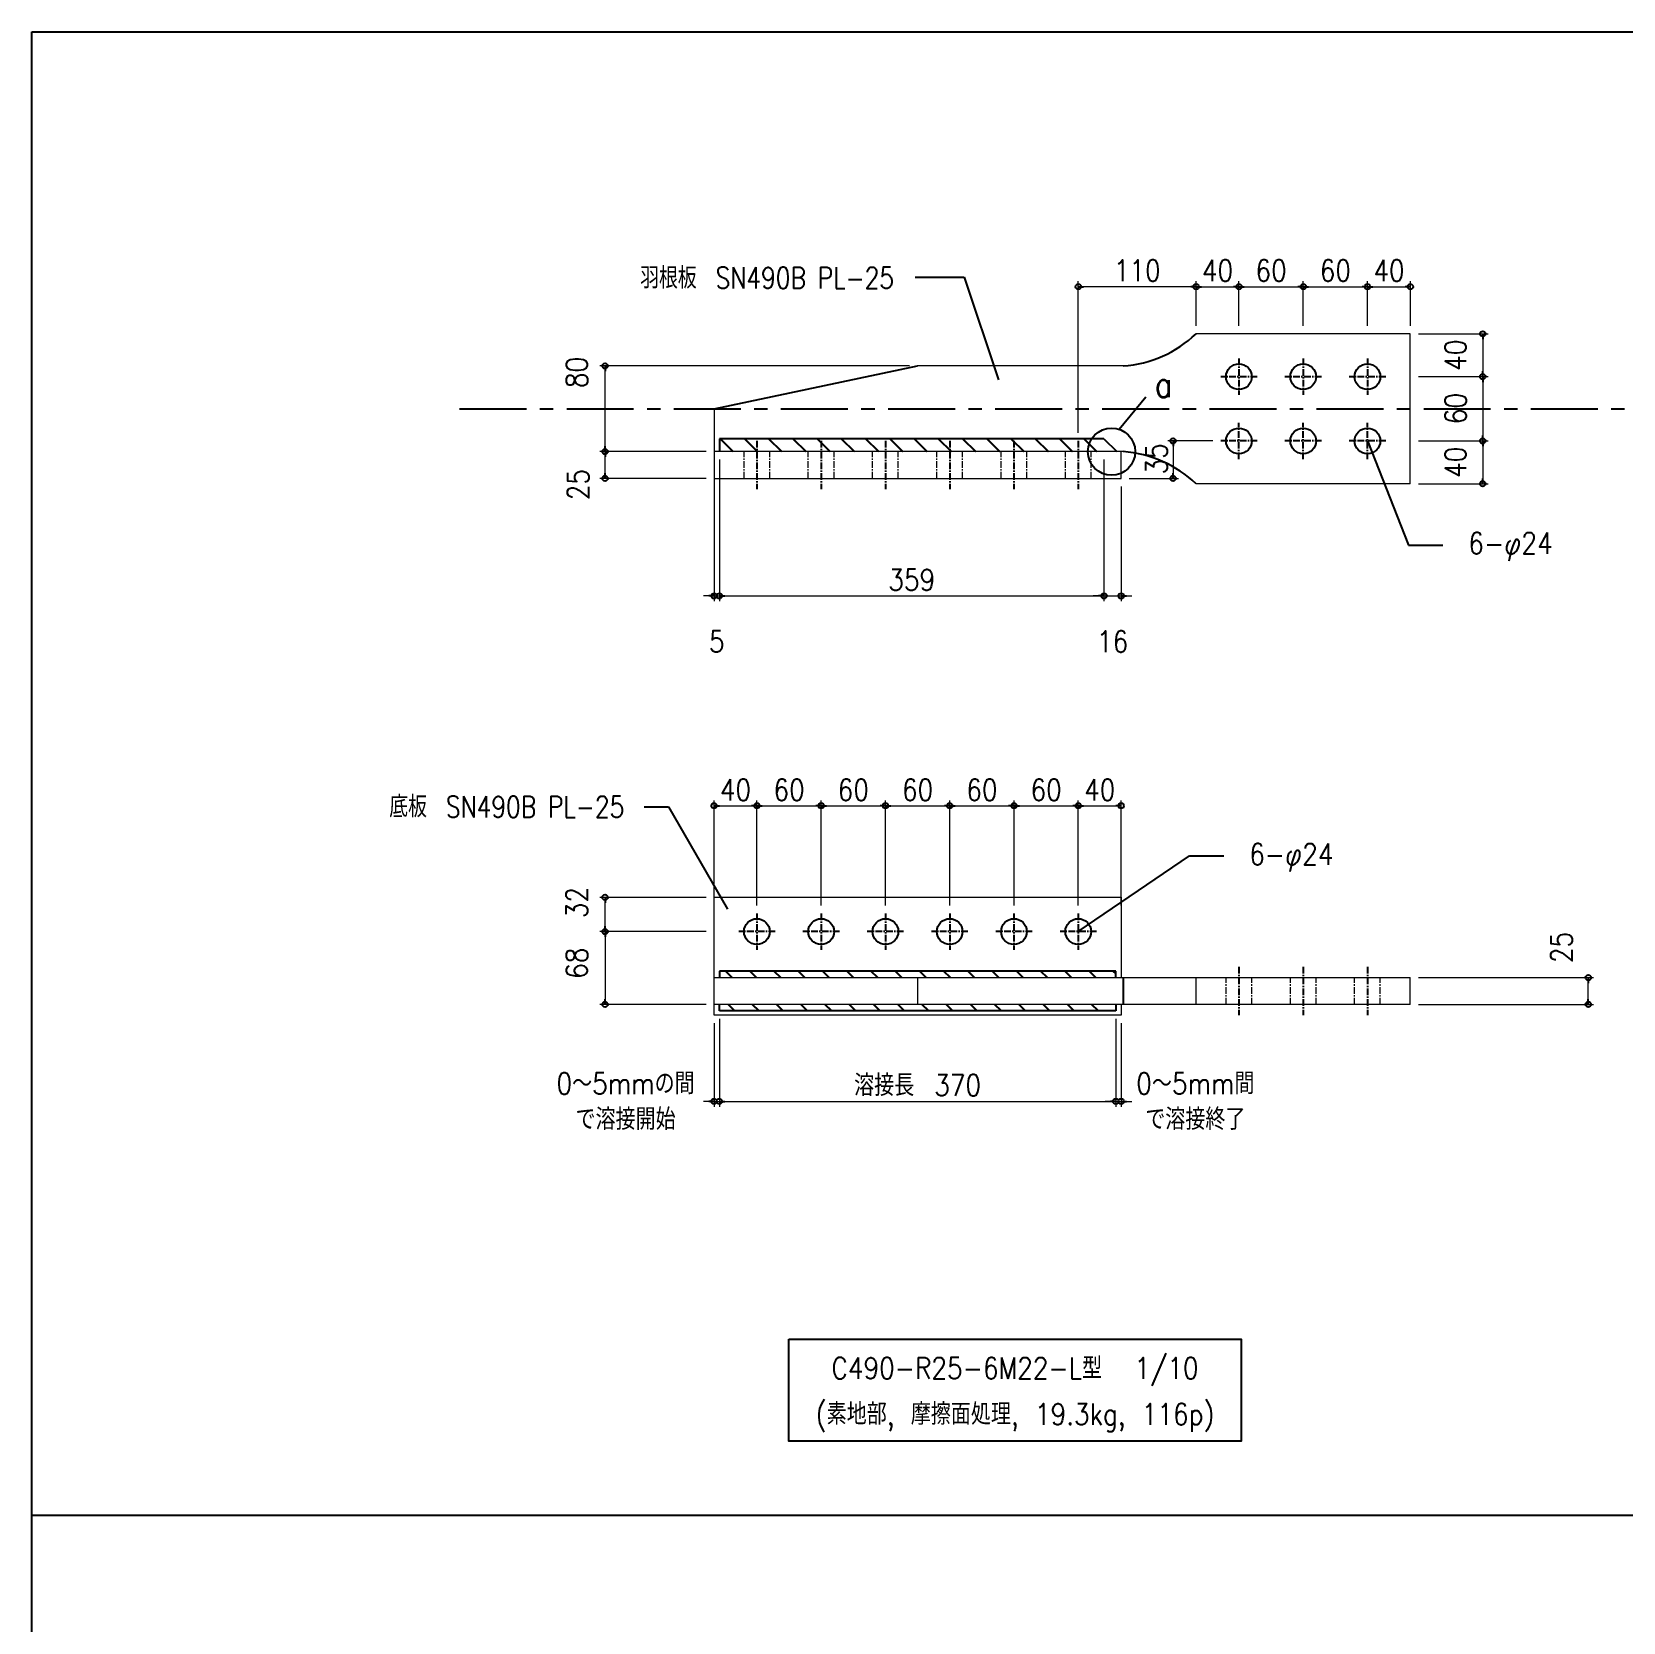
# Model space of a CAD drawing. Extents: x 89504 to 820828, y -104886 to 219894.
# Drawn here: x 816623 to 818108, y -103401 to -101916 of the extents above; entities that cross this region are included whole.
import ezdxf
from ezdxf.enums import TextEntityAlignment as Align

# ---------------------------------------------------------------- set-up
doc = ezdxf.new("R2010")
doc.units = 0
doc.header["$MEASUREMENT"] = 0
for name, pattern in [('CENTER', [2, 1.25, -0.25, 0.25, -0.25]), ('CENTER1', [10, 6.25, -1.25, 1.25, -1.25]), ('DUMMY', [0])]:
    doc.linetypes.add(name, pattern=pattern)
doc.layers.get('0').update_dxf_attribs({"color": 3, "linetype": 'CONTINUOUS'})
doc.layers.get('Defpoints').update_dxf_attribs({"linetype": 'CONTINUOUS'})
doc.layers.add('_1-F_ADDL', color=8, linetype='DUMMY', plot=False)
doc.layers.add('waku$0$DEF', color=161, linetype='CONTINUOUS', plot=False)
for name, color, linetype in [('I図面枠', 211, 'CONTINUOUS'), ('寸法', 4, 'CONTINUOUS'), ('金物', 7, 'CONTINUOUS')]:
    doc.layers.add(name, color=color, linetype=linetype)
doc.styles.add('DRACAD', font='txt', dxfattribs={"width": 0.85, "bigfont": 'extfont2'})
doc.styles.add('KANJI', font='simplex.shx', dxfattribs={"width": 0.7, "bigfont": 'extfont2.shx'})
doc.styles.add('S020', font='simplex.shx', dxfattribs={"width": 0.8, "height": 100, "bigfont": 'extfont2.shx'})
doc.dimstyles.new('S5', dxfattribs={"dimscale": 5, "dimtxt": 4, "dimasz": 1, "dimexe": 1, "dimexo": 1.5, "dimgap": 1, "dimtad": 1, "dimtxsty": 'KANJI', "dimblk": 'ORIGIN', "dimcen": 0, "dimclrd": 256, "dimclre": 256, "dimclrt": 256, "dimadec": 0, "dimazin": 0, "dimtfac": 1, "dimtmove": 2, "dimatfit": 2, "dimfxl": 1, "dimtolj": 2, "dimlwd": 5, "dimlwe": 5, "dimarcsym": 0})

# ---------------------------------------------------------------- blocks, each defined once
blk = doc.blocks.new('waku')
at = {"layer": 'waku$0$DEF'}
blk.add_lwpolyline([(-76102, 40666), (92098, 40666), (92098, -78134), (-76102, -78134)], close=True, dxfattribs=at)
blk = doc.blocks.new('_ORIGIN')
at = {"color": 0, "linetype": 'ByBlock'}
blk.add_line((0, 0), (-1, 0), dxfattribs=at)
blk.add_circle((0, 0), 0.5, dxfattribs=at)
blk = doc.blocks.new('*D71')
at = {"layer": 'Defpoints', "color": 0, "transparency": 16777216}
for p in [(817599.5, -102154.4), (817709.5, -102196.9), (817599.5, -102298.4)]:
    blk.add_point(p, dxfattribs=at)
at = {"layer": '寸法', "lineweight": 5, "transparency": 16777216}
for p, q in [((817599.5, -102290.9), (817599.5, -102149.4)), ((817704.5, -102154.4), (817604.5, -102154.4)), ((817709.5, -102189.4), (817709.5, -102149.4))]:
    blk.add_line(p, q, dxfattribs=at)
at = {"layer": '寸法', "lineweight": 5, "transparency": 16777216, "xscale": 5, "yscale": 5, "zscale": 5, "rotation": 180}
blk.add_blockref('_ORIGIN', (817599.5, -102154.4), dxfattribs=at)
at = {"layer": '寸法', "lineweight": 5, "transparency": 16777216, "xscale": 5, "yscale": 5, "zscale": 5}
blk.add_blockref('_ORIGIN', (817709.5, -102154.4), dxfattribs=at)
at = {"layer": '寸法', "transparency": 16777216, "insert": (817654.5, -102139.4), "char_height": 20, "attachment_point": 5, "style": 'DRACAD'}
blk.add_mtext('\\A2;110', dxfattribs=at)
blk = doc.blocks.new('*D72')
at = {"layer": 'Defpoints', "color": 0, "transparency": 16777216}
for p in [(817909.5, -102198.4), (817909.5, -102238.4), (817977.1, -102238.4)]:
    blk.add_point(p, dxfattribs=at)
at = {"layer": '寸法', "lineweight": 5, "transparency": 16777216}
for p, q in [((817917, -102198.4), (817982.1, -102198.4)), ((817977.1, -102203.4), (817977.1, -102233.4)), ((817917, -102238.4), (817982.1, -102238.4))]:
    blk.add_line(p, q, dxfattribs=at)
at = {"layer": '寸法', "lineweight": 5, "transparency": 16777216, "xscale": 5, "yscale": 5, "zscale": 5}
for p, rotation in [((817977.1, -102198.4), 90), ((817977.1, -102238.4), 270)]:
    blk.add_blockref('_ORIGIN', p, dxfattribs=dict(at, rotation=rotation))
at = {"layer": '寸法', "transparency": 16777216, "insert": (817951.7, -102218.4), "char_height": 20, "attachment_point": 5, "rotation": 90, "style": 'DRACAD'}
blk.add_mtext('\\A2;40', dxfattribs=at)
blk = doc.blocks.new('*D73')
at = {"layer": 'Defpoints', "color": 0, "transparency": 16777216}
for p in [(817909.5, -102298.4), (817909.5, -102338.4), (817977.1, -102338.4)]:
    blk.add_point(p, dxfattribs=at)
at = {"layer": '寸法', "lineweight": 5, "transparency": 16777216}
for p, q in [((817917, -102298.4), (817982.1, -102298.4)), ((817977.1, -102303.4), (817977.1, -102333.4)), ((817917, -102338.4), (817982.1, -102338.4))]:
    blk.add_line(p, q, dxfattribs=at)
at = {"layer": '寸法', "lineweight": 5, "transparency": 16777216, "xscale": 5, "yscale": 5, "zscale": 5}
for p, rotation in [((817977.1, -102298.4), 90), ((817977.1, -102338.4), 270)]:
    blk.add_blockref('_ORIGIN', p, dxfattribs=dict(at, rotation=rotation))
at = {"layer": '寸法', "transparency": 16777216, "insert": (817951.7, -102318.4), "char_height": 20, "attachment_point": 5, "rotation": 90, "style": 'DRACAD'}
blk.add_mtext('\\A2;40', dxfattribs=at)
blk = doc.blocks.new('*D74')
at = {"layer": 'Defpoints', "color": 0, "transparency": 16777216}
for p in [(817749.5, -102154.4), (817709.5, -102198.4), (817749.5, -102198.4)]:
    blk.add_point(p, dxfattribs=at)
at = {"layer": '寸法', "lineweight": 5, "transparency": 16777216}
for p, q in [((817709.5, -102190.9), (817709.5, -102149.4)), ((817714.5, -102154.4), (817744.5, -102154.4)), ((817749.5, -102190.9), (817749.5, -102149.4))]:
    blk.add_line(p, q, dxfattribs=at)
at = {"layer": '寸法', "lineweight": 5, "transparency": 16777216, "xscale": 5, "yscale": 5, "zscale": 5, "rotation": 180}
blk.add_blockref('_ORIGIN', (817709.5, -102154.4), dxfattribs=at)
at = {"layer": '寸法', "lineweight": 5, "transparency": 16777216, "xscale": 5, "yscale": 5, "zscale": 5}
blk.add_blockref('_ORIGIN', (817749.5, -102154.4), dxfattribs=at)
at = {"layer": '寸法', "transparency": 16777216, "insert": (817729.5, -102139.4), "char_height": 20, "attachment_point": 5, "style": 'DRACAD'}
blk.add_mtext('\\A2;40', dxfattribs=at)
blk = doc.blocks.new('*D75')
at = {"layer": 'Defpoints', "color": 0, "transparency": 16777216}
for p in [(817869.5, -102154.4), (817809.5, -102198.4), (817869.5, -102198.4)]:
    blk.add_point(p, dxfattribs=at)
at = {"layer": '寸法', "lineweight": 5, "transparency": 16777216}
for p, q in [((817809.5, -102190.9), (817809.5, -102149.4)), ((817814.5, -102154.4), (817864.5, -102154.4)), ((817869.5, -102190.9), (817869.5, -102149.4))]:
    blk.add_line(p, q, dxfattribs=at)
at = {"layer": '寸法', "lineweight": 5, "transparency": 16777216, "xscale": 5, "yscale": 5, "zscale": 5, "rotation": 180}
blk.add_blockref('_ORIGIN', (817809.5, -102154.4), dxfattribs=at)
at = {"layer": '寸法', "lineweight": 5, "transparency": 16777216, "xscale": 5, "yscale": 5, "zscale": 5}
blk.add_blockref('_ORIGIN', (817869.5, -102154.4), dxfattribs=at)
at = {"layer": '寸法', "transparency": 16777216, "insert": (817839.5, -102139.4), "char_height": 20, "attachment_point": 5, "style": 'DRACAD'}
blk.add_mtext('\\A2;60', dxfattribs=at)
blk = doc.blocks.new('*D76')
at = {"layer": 'Defpoints', "color": 0, "transparency": 16777216}
for p in [(817809.5, -102154.4), (817749.5, -102198.4), (817809.5, -102198.4)]:
    blk.add_point(p, dxfattribs=at)
at = {"layer": '寸法', "lineweight": 5, "transparency": 16777216}
for p, q in [((817749.5, -102190.9), (817749.5, -102149.4)), ((817754.5, -102154.4), (817804.5, -102154.4)), ((817809.5, -102190.9), (817809.5, -102149.4))]:
    blk.add_line(p, q, dxfattribs=at)
at = {"layer": '寸法', "lineweight": 5, "transparency": 16777216, "xscale": 5, "yscale": 5, "zscale": 5, "rotation": 180}
blk.add_blockref('_ORIGIN', (817749.5, -102154.4), dxfattribs=at)
at = {"layer": '寸法', "lineweight": 5, "transparency": 16777216, "xscale": 5, "yscale": 5, "zscale": 5}
blk.add_blockref('_ORIGIN', (817809.5, -102154.4), dxfattribs=at)
at = {"layer": '寸法', "transparency": 16777216, "insert": (817779.5, -102139.4), "char_height": 20, "attachment_point": 5, "style": 'DRACAD'}
blk.add_mtext('\\A2;60', dxfattribs=at)
blk = doc.blocks.new('*D77')
at = {"layer": 'Defpoints', "color": 0, "transparency": 16777216}
for p in [(817909.5, -102154.4), (817869.5, -102198.4), (817909.5, -102198.4)]:
    blk.add_point(p, dxfattribs=at)
at = {"layer": '寸法', "lineweight": 5, "transparency": 16777216}
for p, q in [((817869.5, -102190.9), (817869.5, -102149.4)), ((817874.5, -102154.4), (817904.5, -102154.4)), ((817909.5, -102190.9), (817909.5, -102149.4))]:
    blk.add_line(p, q, dxfattribs=at)
at = {"layer": '寸法', "lineweight": 5, "transparency": 16777216, "xscale": 5, "yscale": 5, "zscale": 5, "rotation": 180}
blk.add_blockref('_ORIGIN', (817869.5, -102154.4), dxfattribs=at)
at = {"layer": '寸法', "lineweight": 5, "transparency": 16777216, "xscale": 5, "yscale": 5, "zscale": 5}
blk.add_blockref('_ORIGIN', (817909.5, -102154.4), dxfattribs=at)
at = {"layer": '寸法', "transparency": 16777216, "insert": (817889.5, -102139.4), "char_height": 20, "attachment_point": 5, "style": 'DRACAD'}
blk.add_mtext('\\A2;40', dxfattribs=at)
blk = doc.blocks.new('*D78')
at = {"layer": 'Defpoints', "color": 0, "transparency": 16777216}
for p in [(817909.5, -102238.4), (817909.5, -102298.4), (817977.1, -102298.4)]:
    blk.add_point(p, dxfattribs=at)
at = {"layer": '寸法', "lineweight": 5, "transparency": 16777216}
for p, q in [((817917, -102238.4), (817982.1, -102238.4)), ((817977.1, -102243.4), (817977.1, -102293.4)), ((817917, -102298.4), (817982.1, -102298.4))]:
    blk.add_line(p, q, dxfattribs=at)
at = {"layer": '寸法', "lineweight": 5, "transparency": 16777216, "xscale": 5, "yscale": 5, "zscale": 5}
for p, rotation in [((817977.1, -102238.4), 90), ((817977.1, -102298.4), 270)]:
    blk.add_blockref('_ORIGIN', p, dxfattribs=dict(at, rotation=rotation))
at = {"layer": '寸法', "transparency": 16777216, "insert": (817951.8, -102268.2), "char_height": 20, "attachment_point": 5, "rotation": 90, "style": 'DRACAD'}
blk.add_mtext('\\A2;60', dxfattribs=at)
blk = doc.blocks.new('*D79')
at = {"layer": 'Defpoints', "color": 0, "transparency": 16777216}
for p in [(817909.5, -102799.6), (818075.6, -102799.6), (817909.5, -102824.6)]:
    blk.add_point(p, dxfattribs=at)
at = {"layer": '寸法', "lineweight": 5, "transparency": 16777216}
for p, q in [((817917, -102799.6), (818080.6, -102799.6)), ((818075.6, -102819.6), (818075.6, -102804.6)), ((817917, -102824.6), (818080.6, -102824.6))]:
    blk.add_line(p, q, dxfattribs=at)
at = {"layer": '寸法', "lineweight": 5, "transparency": 16777216, "xscale": 5, "yscale": 5, "zscale": 5}
for p, rotation in [((818075.6, -102799.6), 90), ((818075.6, -102824.6), 270)]:
    blk.add_blockref('_ORIGIN', p, dxfattribs=dict(at, rotation=rotation))
at = {"layer": '寸法', "transparency": 16777216, "insert": (818050.6, -102771.4), "char_height": 20, "attachment_point": 5, "rotation": 90, "style": 'DRACAD'}
blk.add_mtext('\\A2;25', dxfattribs=at)
blk = doc.blocks.new('*D80')
at = {"layer": 'Defpoints', "color": 0, "transparency": 16777216}
for p in [(817157.7, -102724.6), (817259.5, -102724.6), (817259.5, -102756.6)]:
    blk.add_point(p, dxfattribs=at)
at = {"layer": '寸法', "lineweight": 5, "transparency": 16777216}
for p, q in [((817252, -102724.6), (817152.7, -102724.6)), ((817157.7, -102751.6), (817157.7, -102729.6)), ((817252, -102756.6), (817152.7, -102756.6))]:
    blk.add_line(p, q, dxfattribs=at)
at = {"layer": '寸法', "lineweight": 5, "transparency": 16777216, "xscale": 5, "yscale": 5, "zscale": 5}
for p, rotation in [((817157.7, -102724.6), 90), ((817157.7, -102756.6), 270)]:
    blk.add_blockref('_ORIGIN', p, dxfattribs=dict(at, rotation=rotation))
at = {"layer": '寸法', "transparency": 16777216, "insert": (817131.4, -102729.5), "char_height": 20, "attachment_point": 5, "rotation": 90, "style": 'DRACAD'}
blk.add_mtext('\\A2;32', dxfattribs=at)
blk = doc.blocks.new('*D81')
at = {"layer": 'Defpoints', "color": 0, "transparency": 16777216}
for p in [(817259.5, -102756.6), (817157.7, -102824.6), (817259.5, -102824.6)]:
    blk.add_point(p, dxfattribs=at)
at = {"layer": '寸法', "lineweight": 5, "transparency": 16777216}
for p, q in [((817252, -102756.6), (817152.7, -102756.6)), ((817157.7, -102761.6), (817157.7, -102819.6)), ((817252, -102824.6), (817152.7, -102824.6))]:
    blk.add_line(p, q, dxfattribs=at)
at = {"layer": '寸法', "lineweight": 5, "transparency": 16777216, "xscale": 5, "yscale": 5, "zscale": 5}
for p, rotation in [((817157.7, -102756.6), 90), ((817157.7, -102824.6), 270)]:
    blk.add_blockref('_ORIGIN', p, dxfattribs=dict(at, rotation=rotation))
at = {"layer": '寸法', "transparency": 16777216, "insert": (817131.4, -102786.1), "char_height": 20, "attachment_point": 5, "rotation": 90, "style": 'DRACAD'}
blk.add_mtext('\\A2;68', dxfattribs=at)
blk = doc.blocks.new('*D119')
at = {"layer": 'Defpoints', "color": 0, "linetype": 'Continuous', "transparency": 16777216}
for p in [(817259.5, -102834.6), (817264.5, -102834.6), (817264.5, -102915.1)]:
    blk.add_point(p, dxfattribs=at)
at = {"layer": '寸法', "linetype": 'Continuous', "lineweight": 5, "transparency": 16777216}
for p, q in [((817259.5, -102842.1), (817259.5, -102920.1)), ((817264.5, -102842.1), (817264.5, -102920.1)), ((817254.5, -102915.1), (817249.5, -102915.1)), ((817259.5, -102915.1), (817264.5, -102915.1)), ((817269.5, -102915.1), (817274.5, -102915.1))]:
    blk.add_line(p, q, dxfattribs=at)
at = {"layer": '寸法', "linetype": 'Continuous', "lineweight": 5, "transparency": 16777216, "xscale": 5, "yscale": 5, "zscale": 5}
blk.add_blockref('_ORIGIN', (817259.5, -102915.1), dxfattribs=at)
at = {"layer": '寸法', "linetype": 'Continuous', "lineweight": 5, "transparency": 16777216, "xscale": 5, "yscale": 5, "zscale": 5, "rotation": 180}
blk.add_blockref('_ORIGIN', (817264.5, -102915.1), dxfattribs=at)
at = {"layer": '寸法', "linetype": 'Continuous', "transparency": 16777216, "insert": (817176.9, -102915.1), "char_height": 20, "attachment_point": 5, "style": 'DRACAD'}
blk.add_mtext('\\A2;0～5mmの間\\Pで溶接開始', dxfattribs=at)
blk = doc.blocks.new('*D120')
at = {"layer": 'Defpoints', "color": 0, "linetype": 'Continuous', "transparency": 16777216}
for p in [(817264.5, -102830.6), (817634.5, -102830.6), (817634.5, -102915.1)]:
    blk.add_point(p, dxfattribs=at)
at = {"layer": '寸法', "linetype": 'Continuous', "lineweight": 5, "transparency": 16777216}
for p, q in [((817264.5, -102838.1), (817264.5, -102920.1)), ((817634.5, -102838.1), (817634.5, -102920.1)), ((817269.5, -102915.1), (817629.5, -102915.1))]:
    blk.add_line(p, q, dxfattribs=at)
at = {"layer": '寸法', "linetype": 'Continuous', "lineweight": 5, "transparency": 16777216, "xscale": 5, "yscale": 5, "zscale": 5, "rotation": 180}
blk.add_blockref('_ORIGIN', (817264.5, -102915.1), dxfattribs=at)
at = {"layer": '寸法', "linetype": 'Continuous', "lineweight": 5, "transparency": 16777216, "xscale": 5, "yscale": 5, "zscale": 5}
blk.add_blockref('_ORIGIN', (817634.5, -102915.1), dxfattribs=at)
at = {"layer": '寸法', "linetype": 'Continuous', "transparency": 16777216, "insert": (817449.5, -102900.1), "char_height": 20, "attachment_point": 5, "style": 'DRACAD'}
blk.add_mtext('\\A2;溶接長\u3000370', dxfattribs=at)
blk = doc.blocks.new('*D121')
at = {"layer": 'Defpoints', "color": 0, "linetype": 'Continuous', "transparency": 16777216}
for p in [(817634.5, -102830.6), (817639.5, -102834.6), (817639.5, -102915.1)]:
    blk.add_point(p, dxfattribs=at)
at = {"layer": '寸法', "linetype": 'Continuous', "lineweight": 5, "transparency": 16777216}
for p, q in [((817634.5, -102838.1), (817634.5, -102920.1)), ((817639.5, -102842.1), (817639.5, -102920.1)), ((817629.5, -102915.1), (817624.5, -102915.1)), ((817634.5, -102915.1), (817639.5, -102915.1)), ((817644.5, -102915.1), (817649.5, -102915.1))]:
    blk.add_line(p, q, dxfattribs=at)
at = {"layer": '寸法', "linetype": 'Continuous', "lineweight": 5, "transparency": 16777216, "xscale": 5, "yscale": 5, "zscale": 5}
blk.add_blockref('_ORIGIN', (817634.5, -102915.1), dxfattribs=at)
at = {"layer": '寸法', "linetype": 'Continuous', "lineweight": 5, "transparency": 16777216, "xscale": 5, "yscale": 5, "zscale": 5, "rotation": 180}
blk.add_blockref('_ORIGIN', (817639.5, -102915.1), dxfattribs=at)
at = {"layer": '寸法', "linetype": 'Continuous', "transparency": 16777216, "insert": (817708.8, -102915.1), "char_height": 20, "attachment_point": 5, "style": 'DRACAD'}
blk.add_mtext('\\A2;0～5mm間\\Pで溶接終了', dxfattribs=at)
blk = doc.blocks.new('*D125')
at = {"layer": 'Defpoints', "color": 0, "linetype": 'Continuous', "transparency": 16777216}
for p in [(817299.5, -102639.1), (817259.5, -102739.6), (817299.5, -102739.6)]:
    blk.add_point(p, dxfattribs=at)
at = {"layer": '寸法', "linetype": 'Continuous', "lineweight": 5, "transparency": 16777216}
for p, q in [((817259.5, -102732.1), (817259.5, -102634.1)), ((817299.5, -102732.1), (817299.5, -102634.1)), ((817264.5, -102639.1), (817294.5, -102639.1))]:
    blk.add_line(p, q, dxfattribs=at)
at = {"layer": '寸法', "linetype": 'Continuous', "lineweight": 5, "transparency": 16777216, "xscale": 5, "yscale": 5, "zscale": 5, "rotation": 180}
blk.add_blockref('_ORIGIN', (817259.5, -102639.1), dxfattribs=at)
at = {"layer": '寸法', "linetype": 'Continuous', "lineweight": 5, "transparency": 16777216, "xscale": 5, "yscale": 5, "zscale": 5}
blk.add_blockref('_ORIGIN', (817299.5, -102639.1), dxfattribs=at)
at = {"layer": '寸法', "linetype": 'Continuous', "transparency": 16777216, "insert": (817279.5, -102624.1), "char_height": 20, "attachment_point": 5, "style": 'DRACAD'}
blk.add_mtext('\\A2;40', dxfattribs=at)
blk = doc.blocks.new('*D126')
at = {"layer": 'Defpoints', "color": 0, "linetype": 'Continuous', "transparency": 16777216}
for p in [(817359.5, -102639.1), (817299.5, -102739.6), (817359.5, -102739.6)]:
    blk.add_point(p, dxfattribs=at)
at = {"layer": '寸法', "linetype": 'Continuous', "lineweight": 5, "transparency": 16777216}
for p, q in [((817299.5, -102732.1), (817299.5, -102634.1)), ((817359.5, -102732.1), (817359.5, -102634.1)), ((817304.5, -102639.1), (817354.5, -102639.1))]:
    blk.add_line(p, q, dxfattribs=at)
at = {"layer": '寸法', "linetype": 'Continuous', "lineweight": 5, "transparency": 16777216, "xscale": 5, "yscale": 5, "zscale": 5, "rotation": 180}
blk.add_blockref('_ORIGIN', (817299.5, -102639.1), dxfattribs=at)
at = {"layer": '寸法', "linetype": 'Continuous', "lineweight": 5, "transparency": 16777216, "xscale": 5, "yscale": 5, "zscale": 5}
blk.add_blockref('_ORIGIN', (817359.5, -102639.1), dxfattribs=at)
at = {"layer": '寸法', "linetype": 'Continuous', "transparency": 16777216, "insert": (817329.5, -102624.1), "char_height": 20, "attachment_point": 5, "style": 'DRACAD'}
blk.add_mtext('\\A2;60', dxfattribs=at)
blk = doc.blocks.new('*D127')
at = {"layer": 'Defpoints', "color": 0, "linetype": 'Continuous', "transparency": 16777216}
for p in [(817419.5, -102639.1), (817359.5, -102739.6), (817419.5, -102739.6)]:
    blk.add_point(p, dxfattribs=at)
at = {"layer": '寸法', "linetype": 'Continuous', "lineweight": 5, "transparency": 16777216}
for p, q in [((817359.5, -102732.1), (817359.5, -102634.1)), ((817419.5, -102732.1), (817419.5, -102634.1)), ((817364.5, -102639.1), (817414.5, -102639.1))]:
    blk.add_line(p, q, dxfattribs=at)
at = {"layer": '寸法', "linetype": 'Continuous', "lineweight": 5, "transparency": 16777216, "xscale": 5, "yscale": 5, "zscale": 5, "rotation": 180}
blk.add_blockref('_ORIGIN', (817359.5, -102639.1), dxfattribs=at)
at = {"layer": '寸法', "linetype": 'Continuous', "lineweight": 5, "transparency": 16777216, "xscale": 5, "yscale": 5, "zscale": 5}
blk.add_blockref('_ORIGIN', (817419.5, -102639.1), dxfattribs=at)
at = {"layer": '寸法', "linetype": 'Continuous', "transparency": 16777216, "insert": (817389.5, -102624.1), "char_height": 20, "attachment_point": 5, "style": 'DRACAD'}
blk.add_mtext('\\A2;60', dxfattribs=at)
blk = doc.blocks.new('*D128')
at = {"layer": 'Defpoints', "color": 0, "linetype": 'Continuous', "transparency": 16777216}
for p in [(817479.5, -102639.1), (817419.5, -102739.6), (817479.5, -102739.6)]:
    blk.add_point(p, dxfattribs=at)
at = {"layer": '寸法', "linetype": 'Continuous', "lineweight": 5, "transparency": 16777216}
for p, q in [((817419.5, -102732.1), (817419.5, -102634.1)), ((817479.5, -102732.1), (817479.5, -102634.1)), ((817424.5, -102639.1), (817474.5, -102639.1))]:
    blk.add_line(p, q, dxfattribs=at)
at = {"layer": '寸法', "linetype": 'Continuous', "lineweight": 5, "transparency": 16777216, "xscale": 5, "yscale": 5, "zscale": 5, "rotation": 180}
blk.add_blockref('_ORIGIN', (817419.5, -102639.1), dxfattribs=at)
at = {"layer": '寸法', "linetype": 'Continuous', "lineweight": 5, "transparency": 16777216, "xscale": 5, "yscale": 5, "zscale": 5}
blk.add_blockref('_ORIGIN', (817479.5, -102639.1), dxfattribs=at)
at = {"layer": '寸法', "linetype": 'Continuous', "transparency": 16777216, "insert": (817449.5, -102624.1), "char_height": 20, "attachment_point": 5, "style": 'DRACAD'}
blk.add_mtext('\\A2;60', dxfattribs=at)
blk = doc.blocks.new('*D129')
at = {"layer": 'Defpoints', "color": 0, "linetype": 'Continuous', "transparency": 16777216}
for p in [(817539.5, -102639.1), (817479.5, -102739.6), (817539.5, -102739.6)]:
    blk.add_point(p, dxfattribs=at)
at = {"layer": '寸法', "linetype": 'Continuous', "lineweight": 5, "transparency": 16777216}
for p, q in [((817479.5, -102732.1), (817479.5, -102634.1)), ((817539.5, -102732.1), (817539.5, -102634.1)), ((817484.5, -102639.1), (817534.5, -102639.1))]:
    blk.add_line(p, q, dxfattribs=at)
at = {"layer": '寸法', "linetype": 'Continuous', "lineweight": 5, "transparency": 16777216, "xscale": 5, "yscale": 5, "zscale": 5, "rotation": 180}
blk.add_blockref('_ORIGIN', (817479.5, -102639.1), dxfattribs=at)
at = {"layer": '寸法', "linetype": 'Continuous', "lineweight": 5, "transparency": 16777216, "xscale": 5, "yscale": 5, "zscale": 5}
blk.add_blockref('_ORIGIN', (817539.5, -102639.1), dxfattribs=at)
at = {"layer": '寸法', "linetype": 'Continuous', "transparency": 16777216, "insert": (817509.5, -102624.1), "char_height": 20, "attachment_point": 5, "style": 'DRACAD'}
blk.add_mtext('\\A2;60', dxfattribs=at)
blk = doc.blocks.new('*D130')
at = {"layer": 'Defpoints', "color": 0, "linetype": 'Continuous', "transparency": 16777216}
for p in [(817599.5, -102639.1), (817539.5, -102739.6), (817599.5, -102739.6)]:
    blk.add_point(p, dxfattribs=at)
at = {"layer": '寸法', "linetype": 'Continuous', "lineweight": 5, "transparency": 16777216}
for p, q in [((817539.5, -102732.1), (817539.5, -102634.1)), ((817599.5, -102732.1), (817599.5, -102634.1)), ((817544.5, -102639.1), (817594.5, -102639.1))]:
    blk.add_line(p, q, dxfattribs=at)
at = {"layer": '寸法', "linetype": 'Continuous', "lineweight": 5, "transparency": 16777216, "xscale": 5, "yscale": 5, "zscale": 5, "rotation": 180}
blk.add_blockref('_ORIGIN', (817539.5, -102639.1), dxfattribs=at)
at = {"layer": '寸法', "linetype": 'Continuous', "lineweight": 5, "transparency": 16777216, "xscale": 5, "yscale": 5, "zscale": 5}
blk.add_blockref('_ORIGIN', (817599.5, -102639.1), dxfattribs=at)
at = {"layer": '寸法', "linetype": 'Continuous', "transparency": 16777216, "insert": (817569.5, -102624.1), "char_height": 20, "attachment_point": 5, "style": 'DRACAD'}
blk.add_mtext('\\A2;60', dxfattribs=at)
blk = doc.blocks.new('*D131')
at = {"layer": 'Defpoints', "color": 0, "linetype": 'Continuous', "transparency": 16777216}
for p in [(817639.5, -102639.1), (817599.5, -102739.6), (817639.5, -102739.6)]:
    blk.add_point(p, dxfattribs=at)
at = {"layer": '寸法', "linetype": 'Continuous', "lineweight": 5, "transparency": 16777216}
for p, q in [((817599.5, -102732.1), (817599.5, -102634.1)), ((817639.5, -102732.1), (817639.5, -102634.1)), ((817604.5, -102639.1), (817634.5, -102639.1))]:
    blk.add_line(p, q, dxfattribs=at)
at = {"layer": '寸法', "linetype": 'Continuous', "lineweight": 5, "transparency": 16777216, "xscale": 5, "yscale": 5, "zscale": 5, "rotation": 180}
blk.add_blockref('_ORIGIN', (817599.5, -102639.1), dxfattribs=at)
at = {"layer": '寸法', "linetype": 'Continuous', "lineweight": 5, "transparency": 16777216, "xscale": 5, "yscale": 5, "zscale": 5}
blk.add_blockref('_ORIGIN', (817639.5, -102639.1), dxfattribs=at)
at = {"layer": '寸法', "linetype": 'Continuous', "transparency": 16777216, "insert": (817619.5, -102624.1), "char_height": 20, "attachment_point": 5, "style": 'DRACAD'}
blk.add_mtext('\\A2;40', dxfattribs=at)
blk = doc.blocks.new('*D132')
at = {"layer": 'Defpoints', "color": 0, "linetype": 'Continuous', "transparency": 16777216}
for p in [(817259.5, -102308.4), (817264.5, -102327.4), (817264.5, -102443.1)]:
    blk.add_point(p, dxfattribs=at)
at = {"layer": '寸法', "linetype": 'Continuous', "lineweight": 5, "transparency": 16777216}
for p, q in [((817259.5, -102315.9), (817259.5, -102448.1)), ((817264.5, -102334.9), (817264.5, -102448.1)), ((817254.5, -102443.1), (817249.5, -102443.1)), ((817259.5, -102443.1), (817264.5, -102443.1)), ((817269.5, -102443.1), (817274.5, -102443.1))]:
    blk.add_line(p, q, dxfattribs=at)
at = {"layer": '寸法', "linetype": 'Continuous', "lineweight": 5, "transparency": 16777216, "xscale": 5, "yscale": 5, "zscale": 5}
blk.add_blockref('_ORIGIN', (817259.5, -102443.1), dxfattribs=at)
at = {"layer": '寸法', "linetype": 'Continuous', "lineweight": 5, "transparency": 16777216, "xscale": 5, "yscale": 5, "zscale": 5, "rotation": 180}
blk.add_blockref('_ORIGIN', (817264.5, -102443.1), dxfattribs=at)
at = {"layer": '寸法', "linetype": 'Continuous', "transparency": 16777216, "insert": (817262, -102485.6), "char_height": 20, "attachment_point": 5, "style": 'DRACAD'}
blk.add_mtext('\\A2;5', dxfattribs=at)
blk = doc.blocks.new('*D133')
at = {"layer": 'Defpoints', "color": 0, "linetype": 'Continuous', "transparency": 16777216}
for p in [(817264.5, -102308.4), (817623.5, -102308.4), (817623.5, -102443.1)]:
    blk.add_point(p, dxfattribs=at)
at = {"layer": '寸法', "linetype": 'Continuous', "lineweight": 5, "transparency": 16777216}
for p, q in [((817264.5, -102315.9), (817264.5, -102448.1)), ((817623.5, -102315.9), (817623.5, -102448.1)), ((817269.5, -102443.1), (817618.5, -102443.1))]:
    blk.add_line(p, q, dxfattribs=at)
at = {"layer": '寸法', "linetype": 'Continuous', "lineweight": 5, "transparency": 16777216, "xscale": 5, "yscale": 5, "zscale": 5, "rotation": 180}
blk.add_blockref('_ORIGIN', (817264.5, -102443.1), dxfattribs=at)
at = {"layer": '寸法', "linetype": 'Continuous', "lineweight": 5, "transparency": 16777216, "xscale": 5, "yscale": 5, "zscale": 5}
blk.add_blockref('_ORIGIN', (817623.5, -102443.1), dxfattribs=at)
at = {"layer": '寸法', "linetype": 'Continuous', "transparency": 16777216, "insert": (817444, -102428.1), "char_height": 20, "attachment_point": 5, "style": 'DRACAD'}
blk.add_mtext('\\A2;359', dxfattribs=at)
blk = doc.blocks.new('*D134')
at = {"layer": 'Defpoints', "color": 0, "linetype": 'Continuous', "transparency": 16777216}
for p in [(817623.5, -102308.4), (817639.5, -102333.4), (817639.5, -102443.1)]:
    blk.add_point(p, dxfattribs=at)
at = {"layer": '寸法', "linetype": 'Continuous', "lineweight": 5, "transparency": 16777216}
for p, q in [((817623.5, -102315.9), (817623.5, -102448.1)), ((817639.5, -102340.9), (817639.5, -102448.1)), ((817618.5, -102443.1), (817613.5, -102443.1)), ((817623.5, -102443.1), (817639.5, -102443.1)), ((817644.5, -102443.1), (817649.5, -102443.1))]:
    blk.add_line(p, q, dxfattribs=at)
at = {"layer": '寸法', "linetype": 'Continuous', "lineweight": 5, "transparency": 16777216, "xscale": 5, "yscale": 5, "zscale": 5}
blk.add_blockref('_ORIGIN', (817623.5, -102443.1), dxfattribs=at)
at = {"layer": '寸法', "linetype": 'Continuous', "lineweight": 5, "transparency": 16777216, "xscale": 5, "yscale": 5, "zscale": 5, "rotation": 180}
blk.add_blockref('_ORIGIN', (817639.5, -102443.1), dxfattribs=at)
at = {"layer": '寸法', "linetype": 'Continuous', "transparency": 16777216, "insert": (817631.5, -102485.6), "char_height": 20, "attachment_point": 5, "style": 'DRACAD'}
blk.add_mtext('\\A2;16', dxfattribs=at)
blk = doc.blocks.new('*D148')
at = {"layer": 'Defpoints', "color": 0, "transparency": 16777216}
for p in [(817157.7, -102228.4), (817449.5, -102228.4), (817259.5, -102308.4)]:
    blk.add_point(p, dxfattribs=at)
at = {"layer": '寸法', "lineweight": 5, "transparency": 16777216}
for p, q in [((817442, -102228.4), (817152.7, -102228.4)), ((817157.7, -102303.4), (817157.7, -102233.4)), ((817252, -102308.4), (817152.7, -102308.4))]:
    blk.add_line(p, q, dxfattribs=at)
at = {"layer": '寸法', "lineweight": 5, "transparency": 16777216, "xscale": 5, "yscale": 5, "zscale": 5}
for p, rotation in [((817157.7, -102228.4), 90), ((817157.7, -102308.4), 270)]:
    blk.add_blockref('_ORIGIN', p, dxfattribs=dict(at, rotation=rotation))
at = {"layer": '寸法', "transparency": 16777216, "insert": (817131.4, -102234.5), "char_height": 20, "attachment_point": 5, "rotation": 90, "style": 'DRACAD'}
blk.add_mtext('\\A2;80', dxfattribs=at)
blk = doc.blocks.new('*D149')
at = {"layer": 'Defpoints', "color": 0, "transparency": 16777216}
for p in [(817157.7, -102308.4), (817259.5, -102308.4), (817259.5, -102333.4)]:
    blk.add_point(p, dxfattribs=at)
at = {"layer": '寸法', "lineweight": 5, "transparency": 16777216}
for p, q in [((817252, -102308.4), (817152.7, -102308.4)), ((817157.7, -102328.4), (817157.7, -102313.4)), ((817252, -102333.4), (817152.7, -102333.4))]:
    blk.add_line(p, q, dxfattribs=at)
at = {"layer": '寸法', "lineweight": 5, "transparency": 16777216, "xscale": 5, "yscale": 5, "zscale": 5}
for p, rotation in [((817157.7, -102308.4), 90), ((817157.7, -102333.4), 270)]:
    blk.add_blockref('_ORIGIN', p, dxfattribs=dict(at, rotation=rotation))
at = {"layer": '寸法', "transparency": 16777216, "insert": (817132.7, -102339.2), "char_height": 20, "attachment_point": 5, "rotation": 90, "style": 'DRACAD'}
blk.add_mtext('\\A2;25', dxfattribs=at)
blk = doc.blocks.new('*D168')
at = {"layer": 'Defpoints', "color": 0, "transparency": 16777216}
for p in [(817732.5, -102298.4), (817639.5, -102333.4), (817688, -102333.4)]:
    blk.add_point(p, dxfattribs=at)
at = {"layer": '寸法', "lineweight": 5, "transparency": 16777216}
for p, q in [((817725, -102298.4), (817683, -102298.4)), ((817688, -102303.4), (817688, -102328.4)), ((817647, -102333.4), (817693, -102333.4))]:
    blk.add_line(p, q, dxfattribs=at)
at = {"layer": '寸法', "lineweight": 5, "transparency": 16777216, "xscale": 5, "yscale": 5, "zscale": 5}
for p, rotation in [((817688, -102298.4), 90), ((817688, -102333.4), 270)]:
    blk.add_blockref('_ORIGIN', p, dxfattribs=dict(at, rotation=rotation))
at = {"layer": '寸法', "transparency": 16777216, "insert": (817672.5, -102315.2), "char_height": 20, "attachment_point": 5, "rotation": 90, "style": 'DRACAD'}
blk.add_mtext('\\A2;35', dxfattribs=at)

msp = doc.modelspace()

# ---------------------------------------------------------------- hatches: boundary and pattern name
at = {"layer": '金物', "ltscale": 6}
h = msp.add_hatch(dxfattribs=at)
h.set_pattern_fill('JIS_LC_20', color=256, scale=0.8, angle=90)
h.set_pattern_definition([(135, (815355.459, -105387.432), (-11.31371, -11.31371), []), (135, (815355.459, -105387.112), (-11.31371, -11.31371), [])])
h.paths.add_polyline_path([(817443.45897, -102308.43157), (817264.45897, -102308.43157), (817264.45897, -102296.43157), (817443.45897, -102296.43157)])
h.paths.add_polyline_path([(817623.45897, -102308.43157), (817443.45897, -102308.43157), (817443.45897, -102296.43157), (817623.45897, -102296.43157)])
h.paths.add_polyline_path([(817621.45897, -102308.43157), (817623.45897, -102302.43157)], flags=17)
h = msp.add_hatch(dxfattribs=at)
h.set_pattern_fill('JIS_LC_20', color=256, scale=0.8, angle=90)
h.set_pattern_definition([(135, (815354.459, -105878.574), (-11.31371, -11.31371), []), (135, (815354.459, -105878.254), (-11.31371, -11.31371), [])])
h.paths.add_polyline_path([(817442.45897, -102799.57408), (817264.45897, -102799.57408), (817264.45897, -102793.57408), (817442.45897, -102793.57408)])
h.paths.add_polyline_path([(817625.45897, -102799.57408), (817442.45897, -102799.57408), (817442.45897, -102793.57408), (817625.45897, -102793.57408)])
h.paths.add_polyline_path([(817634.45897, -102799.57408), (817625.45897, -102799.57408), (817625.45897, -102793.57408), (817634.45897, -102793.57408)])
h = msp.add_hatch(dxfattribs=at)
h.set_pattern_fill('JIS_LC_20', color=256, scale=0.8, angle=90)
h.set_pattern_definition([(135, (815354.459, -105884.574), (-11.31371, -11.31371), []), (135, (815354.459, -105884.254), (-11.31371, -11.31371), [])])
h.paths.add_polyline_path([(817442.45897, -102824.57408), (817264.45897, -102824.57408), (817264.45897, -102830.57408), (817442.45897, -102830.57408)])
h.paths.add_polyline_path([(817625.45897, -102824.57408), (817442.45897, -102824.57408), (817442.45897, -102830.57408), (817625.45897, -102830.57408)])
h.paths.add_polyline_path([(817634.45897, -102824.57408), (817625.45897, -102824.57408), (817625.45897, -102830.57408), (817634.45897, -102830.57408)])

# ---------------------------------------------------------------- linework, layer by layer
at = {"layer": '_1-F_ADDL'}
msp.add_line((816622.5901, -103301.41828), (820827.5901, -103301.41828), dxfattribs=at)
at = {"layer": '寸法'}
for p, q in [((817447.31462, -102145.62826), (817492.81529, -102145.62826)), ((817492.81529, -102145.62826), (817524.93321, -102241.24024)), ((817869.45897, -102298.43157), (817907.75998, -102395.64059)), ((817907.75998, -102395.64059), (817939.90737, -102395.64059)), ((817194.27252, -102640.13396), (817217.02285, -102640.13396)), ((817217.02285, -102640.13396), (817271.8911, -102735.74594)), ((817599.45897, -102756.57408), (817703.21872, -102685.98372)), ((817703.21872, -102685.98372), (817735.36611, -102685.98372))]:
    msp.add_line(p, q, dxfattribs=at)
at = {"layer": '寸法', "linetype": 'CENTER1'}
for p, q in [((817749.45897, -102221.43157), (817749.45897, -102255.43157)), ((817809.45897, -102221.43157), (817809.45897, -102255.43157)), ((817869.45897, -102221.43157), (817869.45897, -102255.43157)), ((817766.45897, -102238.43157), (817732.45897, -102238.43157)), ((817826.45897, -102238.43157), (817792.45897, -102238.43157)), ((817886.45897, -102238.43157), (817852.45897, -102238.43157)), ((817749.45897, -102315.43157), (817749.45897, -102281.43157)), ((817809.45897, -102315.43157), (817809.45897, -102281.43157)), ((817869.45897, -102315.43157), (817869.45897, -102281.43157)), ((817299.45897, -102298.43157), (817299.45897, -102343.43157)), ((817359.45897, -102298.43157), (817359.45897, -102343.43157)), ((817419.45897, -102298.43157), (817419.45897, -102343.43157)), ((817479.45897, -102298.43157), (817479.45897, -102343.43157)), ((817539.45897, -102298.43157), (817539.45897, -102343.43157)), ((817599.45897, -102298.43157), (817599.45897, -102343.43157)), ((817766.45897, -102298.43157), (817732.45897, -102298.43157)), ((817826.45897, -102298.43157), (817792.45897, -102298.43157)), ((817886.45897, -102298.43157), (817852.45897, -102298.43157)), ((817299.45897, -102739.57408), (817299.45897, -102773.57408)), ((817359.45897, -102739.57408), (817359.45897, -102773.57408)), ((817419.45897, -102739.57408), (817419.45897, -102773.57408)), ((817479.45897, -102739.57408), (817479.45897, -102773.57408)), ((817539.45897, -102739.57408), (817539.45897, -102773.57408)), ((817599.45897, -102739.57408), (817599.45897, -102773.57408)), ((817316.45897, -102756.57408), (817282.45897, -102756.57408)), ((817376.45897, -102756.57408), (817342.45897, -102756.57408)), ((817436.45897, -102756.57408), (817402.45897, -102756.57408)), ((817496.45897, -102756.57408), (817462.45897, -102756.57408)), ((817556.45897, -102756.57408), (817522.45897, -102756.57408)), ((817616.45897, -102756.57408), (817582.45897, -102756.57408)), ((817749.45897, -102789.57408), (817749.45897, -102834.57408)), ((817809.45897, -102789.57408), (817809.45897, -102834.57408)), ((817869.45897, -102789.57408), (817869.45897, -102834.57408))]:
    msp.add_line(p, q, dxfattribs=at)
at = {"layer": '寸法', "ltscale": 4}
msp.add_line((817637.56494, -102287.53466), (817662.60185, -102257.1475), dxfattribs=at)
at = {"layer": '寸法', "linetype": 'CENTER1', "ltscale": 10}
msp.add_line((817021.92787, -102268.43157), (819435.10203, -102268.43157), dxfattribs=at)
at = {"layer": '寸法'}
msp.add_lwpolyline([(817329.40619, -103137.06701), (817751.48344, -103137.06701), (817751.48344, -103232.36383), (817329.40619, -103232.36383)], close=True, dxfattribs=at)
at = {"layer": '寸法', "linetype": 'Continuous'}
msp.add_circle((817630.55897, -102308.43157), 22.04007, dxfattribs=at)
at = {"layer": '金物', "lineweight": 18}
for p, q in [((817909.45897, -102198.43157), (817709.45897, -102198.43157)), ((817909.45897, -102338.43157), (817909.45897, -102198.43157)), ((817641.45897, -102228.43157), (817449.45897, -102228.43157)), ((817259.45897, -102268.43157), (817259.45897, -102308.43157)), ((817259.45897, -102308.43157), (817259.45897, -102333.43157)), ((817641.45897, -102308.43157), (817259.45897, -102308.43157)), ((817639.45897, -102333.43157), (817639.45897, -102308.43157)), ((817259.45897, -102333.43157), (817639.45897, -102333.43157)), ((817909.45897, -102338.43157), (817709.45897, -102338.43157)), ((817259.45897, -102724.57408), (817639.45897, -102724.57408)), ((817259.45897, -102834.57408), (817259.45897, -102724.57408)), ((817639.45897, -102724.57408), (817639.45897, -102796.57408)), ((817259.45897, -102834.57408), (817259.45897, -102741.57408)), ((817639.45897, -102741.57408), (817639.45897, -102799.57408)), ((817259.45897, -102799.57408), (817909.45897, -102799.57408)), ((817449.45897, -102799.57408), (817449.45897, -102824.57408)), ((817709.45897, -102824.57408), (817709.45897, -102799.57408)), ((817909.45897, -102824.57408), (817909.45897, -102799.57408)), ((817909.45897, -102824.57408), (817259.45897, -102824.57408)), ((817639.45897, -102824.57408), (817639.45897, -102834.57408)), ((817639.45897, -102834.57408), (817259.45897, -102834.57408)), ((817639.45897, -102834.57408), (817259.45897, -102834.57408))]:
    msp.add_line(p, q, dxfattribs=at)
at = {"layer": '金物'}
for p, q in [((817259.45897, -102268.43157), (817449.45897, -102228.43157)), ((817623.45897, -102296.43157), (817264.45897, -102296.43157)), ((817634.45897, -102793.57408), (817264.45897, -102793.57408)), ((817634.45897, -102799.57408), (817634.45897, -102793.57408)), ((817634.45897, -102830.57408), (817264.45897, -102830.57408)), ((817634.45897, -102824.57408), (817634.45897, -102830.57408))]:
    msp.add_line(p, q, dxfattribs=at)
at = {"layer": '金物', "linetype": 'Continuous'}
for p, q in [((817264.45897, -102296.43157), (817264.45897, -102308.43157)), ((817623.45897, -102296.43157), (817635.45897, -102308.43157)), ((817264.45897, -102793.57408), (817264.45897, -102799.57408)), ((817264.45897, -102830.57408), (817264.45897, -102824.57408))]:
    msp.add_line(p, q, dxfattribs=at)
at = {"layer": '金物', "linetype": 'CENTER1', "lineweight": 18}
for p, q in [((817287.45897, -102333.43157), (817287.45897, -102308.43157)), ((817311.45897, -102333.43157), (817311.45897, -102308.43157)), ((817347.45897, -102333.43157), (817347.45897, -102308.43157)), ((817371.45897, -102333.43157), (817371.45897, -102308.43157)), ((817407.45897, -102333.43157), (817407.45897, -102308.43157)), ((817431.45897, -102333.43157), (817431.45897, -102308.43157)), ((817467.45897, -102333.43157), (817467.45897, -102308.43157)), ((817491.45897, -102333.43157), (817491.45897, -102308.43157)), ((817527.45897, -102333.43157), (817527.45897, -102308.43157)), ((817551.45897, -102333.43157), (817551.45897, -102308.43157)), ((817587.45897, -102333.43157), (817587.45897, -102308.43157)), ((817611.45897, -102333.43157), (817611.45897, -102308.43157))]:
    msp.add_line(p, q, dxfattribs=at)
at = {"layer": '金物', "ltscale": 2}
msp.add_line((817641.45897, -102799.57408), (817641.45897, -102824.57408), dxfattribs=at)
at = {"layer": '金物', "linetype": 'CENTER', "lineweight": 18, "ltscale": 5}
for p, q in [((817737.45897, -102824.57408), (817737.45897, -102799.57408)), ((817761.45897, -102824.57408), (817761.45897, -102799.57408)), ((817797.45897, -102824.57408), (817797.45897, -102799.57408)), ((817821.45897, -102824.57408), (817821.45897, -102799.57408)), ((817857.45897, -102824.57408), (817857.45897, -102799.57408)), ((817881.45897, -102824.57408), (817881.45897, -102799.57408))]:
    msp.add_line(p, q, dxfattribs=at)
at = {"layer": '金物', "ltscale": 2.5}
for centre in [(817749.45897, -102238.43157), (817809.45897, -102238.43157), (817869.45897, -102238.43157), (817749.45897, -102298.43157), (817809.45897, -102298.43157), (817869.45897, -102298.43157), (817299.45897, -102756.57408), (817359.45897, -102756.57408), (817419.45897, -102756.57408), (817479.45897, -102756.57408), (817539.45897, -102756.57408), (817599.45897, -102756.57408)]:
    msp.add_circle(centre, 12, dxfattribs=at)
at = {"layer": '金物', "ltscale": 2}
for centre, start, end in [((817633.66905, -102118.70775), 274.06094121, 313.55094581), ((817633.66905, -102418.1554), 46.44905419, 85.93905879)]:
    msp.add_arc(centre, 110, start, end, dxfattribs=at)

# ---------------------------------------------------------------- block references
at = {"layer": 'I図面枠', "xscale": 0.025, "yscale": 0.025, "zscale": 0.025}
msp.add_blockref('waku', (818525.15095, -102933.07418), dxfattribs=at)

# ---------------------------------------------------------------- texts
at = {"layer": '寸法', "style": 'S020', "width": 0.8}
for s, p in [('羽根板\u3000SN490B PL-25', (817308.98497, -102146.18203)), ('底板\u3000SN490B PL-25', (817065.97317, -102640.00781))]:
    msp.add_text(s, height=20, dxfattribs=at).set_placement(p, align=Align.MIDDLE_CENTER)
at = {"layer": '寸法', "ltscale": 4, "style": 'DRACAD', "width": 0.85}
msp.add_text('a', height=24, dxfattribs=at).set_placement((817687.34609, -102245.6476), align=Align.MIDDLE_RIGHT)
at = {"layer": '寸法', "linetype": 'Continuous', "lineweight": -3, "style": 'DRACAD', "width": 0.85}
msp.add_text('C490-R25-6M22-L型  1/10', height=20, dxfattribs=at).set_placement((817540.44481, -103164.16722), align=Align.MIDDLE_CENTER)
msp.add_text('(素地部, 摩擦面処理, 19.3kg, 116p)', height=20, dxfattribs=at).set_placement((817540.44481, -103208.53962), align=Align.MIDDLE)
at = {"layer": '寸法', "char_height": 20, "width": 98.9799312, "attachment_point": 3, "style": 'DRACAD'}
for insert in [(818042.29429, -102383.91726), (817837.75303, -102674.26039)]:
    msp.add_mtext('6-φ24', dxfattribs=dict(at, insert=insert))

# ---------------------------------------------------------------- dimensions: what is measured, and where the dimension line sits
at = {"layer": '寸法'}
for base, p1, p2, picture, middle in [((817599.45897, -102154.4093), (817709.45897, -102196.93157), (817599.45897, -102298.43157), '*D71', (817654.45897, -102139.4093)), ((817749.45897, -102154.4093), (817709.45897, -102198.43157), (817749.45897, -102198.43157), '*D74', (817729.45897, -102139.4093)), ((817809.45897, -102154.4093), (817749.45897, -102198.43157), (817809.45897, -102198.43157), '*D76', (817779.45897, -102139.4093)), ((817869.45897, -102154.4093), (817809.45897, -102198.43157), (817869.45897, -102198.43157), '*D75', (817839.45897, -102139.4093)), ((817909.45897, -102154.4093), (817869.45897, -102198.43157), (817909.45897, -102198.43157), '*D77', (817889.45897, -102139.4093))]:
    dim = msp.add_linear_dim(base=base, p1=p1, p2=p2, dimstyle='S5', override={"dimtxsty": 'DRACAD'}, dxfattribs=at)
    dim.commit()
    dim.dimension.update_dxf_attribs({"geometry": picture, "text_midpoint": middle})
for base, p1, p2, angle, picture, middle in [((817977.1128, -102238.43157), (817909.45897, -102198.43157), (817909.45897, -102238.43157), 90, '*D72', (817951.70692, -102218.43157)), ((817157.65108, -102228.43157), (817259.45897, -102308.43157), (817449.45897, -102228.43157), 270, '*D148', (817131.40108, -102234.50461)), ((817977.1128, -102298.43157), (817909.45897, -102238.43157), (817909.45897, -102298.43157), 90, '*D78', (817951.79302, -102268.17)), ((817687.96792, -102333.43157), (817732.45897, -102298.43157), (817639.45897, -102333.43157), 90, '*D168', (817672.52954, -102315.24834)), ((817977.1128, -102338.43157), (817909.45897, -102298.43157), (817909.45897, -102338.43157), 90, '*D73', (817951.70692, -102318.43157)), ((817157.65108, -102308.43157), (817259.45897, -102333.43157), (817259.45897, -102308.43157), 270, '*D149', (817132.65108, -102339.18734)), ((817157.65108, -102724.57408), (817259.45897, -102756.57408), (817259.45897, -102724.57408), 90, '*D80', (817131.40108, -102729.48279)), ((817157.65108, -102824.57408), (817259.45897, -102756.57408), (817259.45897, -102824.57408), 90, '*D81', (817131.40108, -102786.07408)), ((818075.5792, -102799.57408), (817909.45897, -102824.57408), (817909.45897, -102799.57408), 270, '*D79', (818050.5792, -102771.44342))]:
    dim = msp.add_linear_dim(base=base, p1=p1, p2=p2, angle=angle, dimstyle='S5', override={"dimtxsty": 'DRACAD'}, dxfattribs=at)
    dim.commit()
    dim.dimension.update_dxf_attribs({"geometry": picture, "text_midpoint": middle, "dimtype": 160})
at = {"layer": '寸法', "linetype": 'Continuous'}
for base, p1, p2, picture, middle in [((817264.45897, -102443.11645), (817259.45897, -102308.43157), (817264.45897, -102327.43157), '*D132', (817261.95897, -102485.61645)), ((817623.45897, -102443.11645), (817264.45897, -102308.43157), (817623.45897, -102308.43157), '*D133', (817443.95897, -102428.11645)), ((817639.45897, -102443.11645), (817623.45897, -102308.43157), (817639.45897, -102333.43157), '*D134', (817631.45897, -102485.61645)), ((817299.45897, -102639.09475), (817259.45897, -102739.57408), (817299.45897, -102739.57408), '*D125', (817279.45897, -102624.09475)), ((817359.45897, -102639.09475), (817299.45897, -102739.57408), (817359.45897, -102739.57408), '*D126', (817329.45897, -102624.09475)), ((817419.45897, -102639.09475), (817359.45897, -102739.57408), (817419.45897, -102739.57408), '*D127', (817389.45897, -102624.09475)), ((817479.45897, -102639.09475), (817419.45897, -102739.57408), (817479.45897, -102739.57408), '*D128', (817449.45897, -102624.09475)), ((817539.45897, -102639.09475), (817479.45897, -102739.57408), (817539.45897, -102739.57408), '*D129', (817509.45897, -102624.09475)), ((817599.45897, -102639.09475), (817539.45897, -102739.57408), (817599.45897, -102739.57408), '*D130', (817569.45897, -102624.09475)), ((817639.45897, -102639.09475), (817599.45897, -102739.57408), (817639.45897, -102739.57408), '*D131', (817619.45897, -102624.09475))]:
    dim = msp.add_linear_dim(base=base, p1=p1, p2=p2, dimstyle='S5', override={"dimtxsty": 'DRACAD'}, dxfattribs=at)
    dim.commit()
    dim.dimension.update_dxf_attribs({"geometry": picture, "text_midpoint": middle})
dim = msp.add_linear_dim(base=(817634.45897, -102915.0534), p1=(817264.45897, -102830.57408), p2=(817634.45897, -102830.57408), text='溶接長\u3000<>', dimstyle='S5', override={"dimtxsty": 'DRACAD'}, dxfattribs=at)
dim.commit()
dim.dimension.update_dxf_attribs({"geometry": '*D120', "text_midpoint": (817449.45897, -102900.0534)})
for base, p1, p2, text, picture, middle in [((817639.45897, -102915.0534), (817634.45897, -102830.57408), (817639.45897, -102834.57408), '0～<>mm間\\Pで溶接終了', '*D121', (817708.802, -102915.0534)), ((817264.45897, -102915.0534), (817259.45897, -102834.57408), (817264.45897, -102834.57408), '0～<>mmの間\\Pで溶接開始', '*D119', (817176.87394, -102915.0534))]:
    dim = msp.add_linear_dim(base=base, p1=p1, p2=p2, text=text, dimstyle='S5', override={"dimtxsty": 'DRACAD'}, dxfattribs=at)
    dim.commit()
    dim.dimension.update_dxf_attribs({"geometry": picture, "text_midpoint": middle, "dimtype": 160})

doc.saveas('drawing.dxf')
